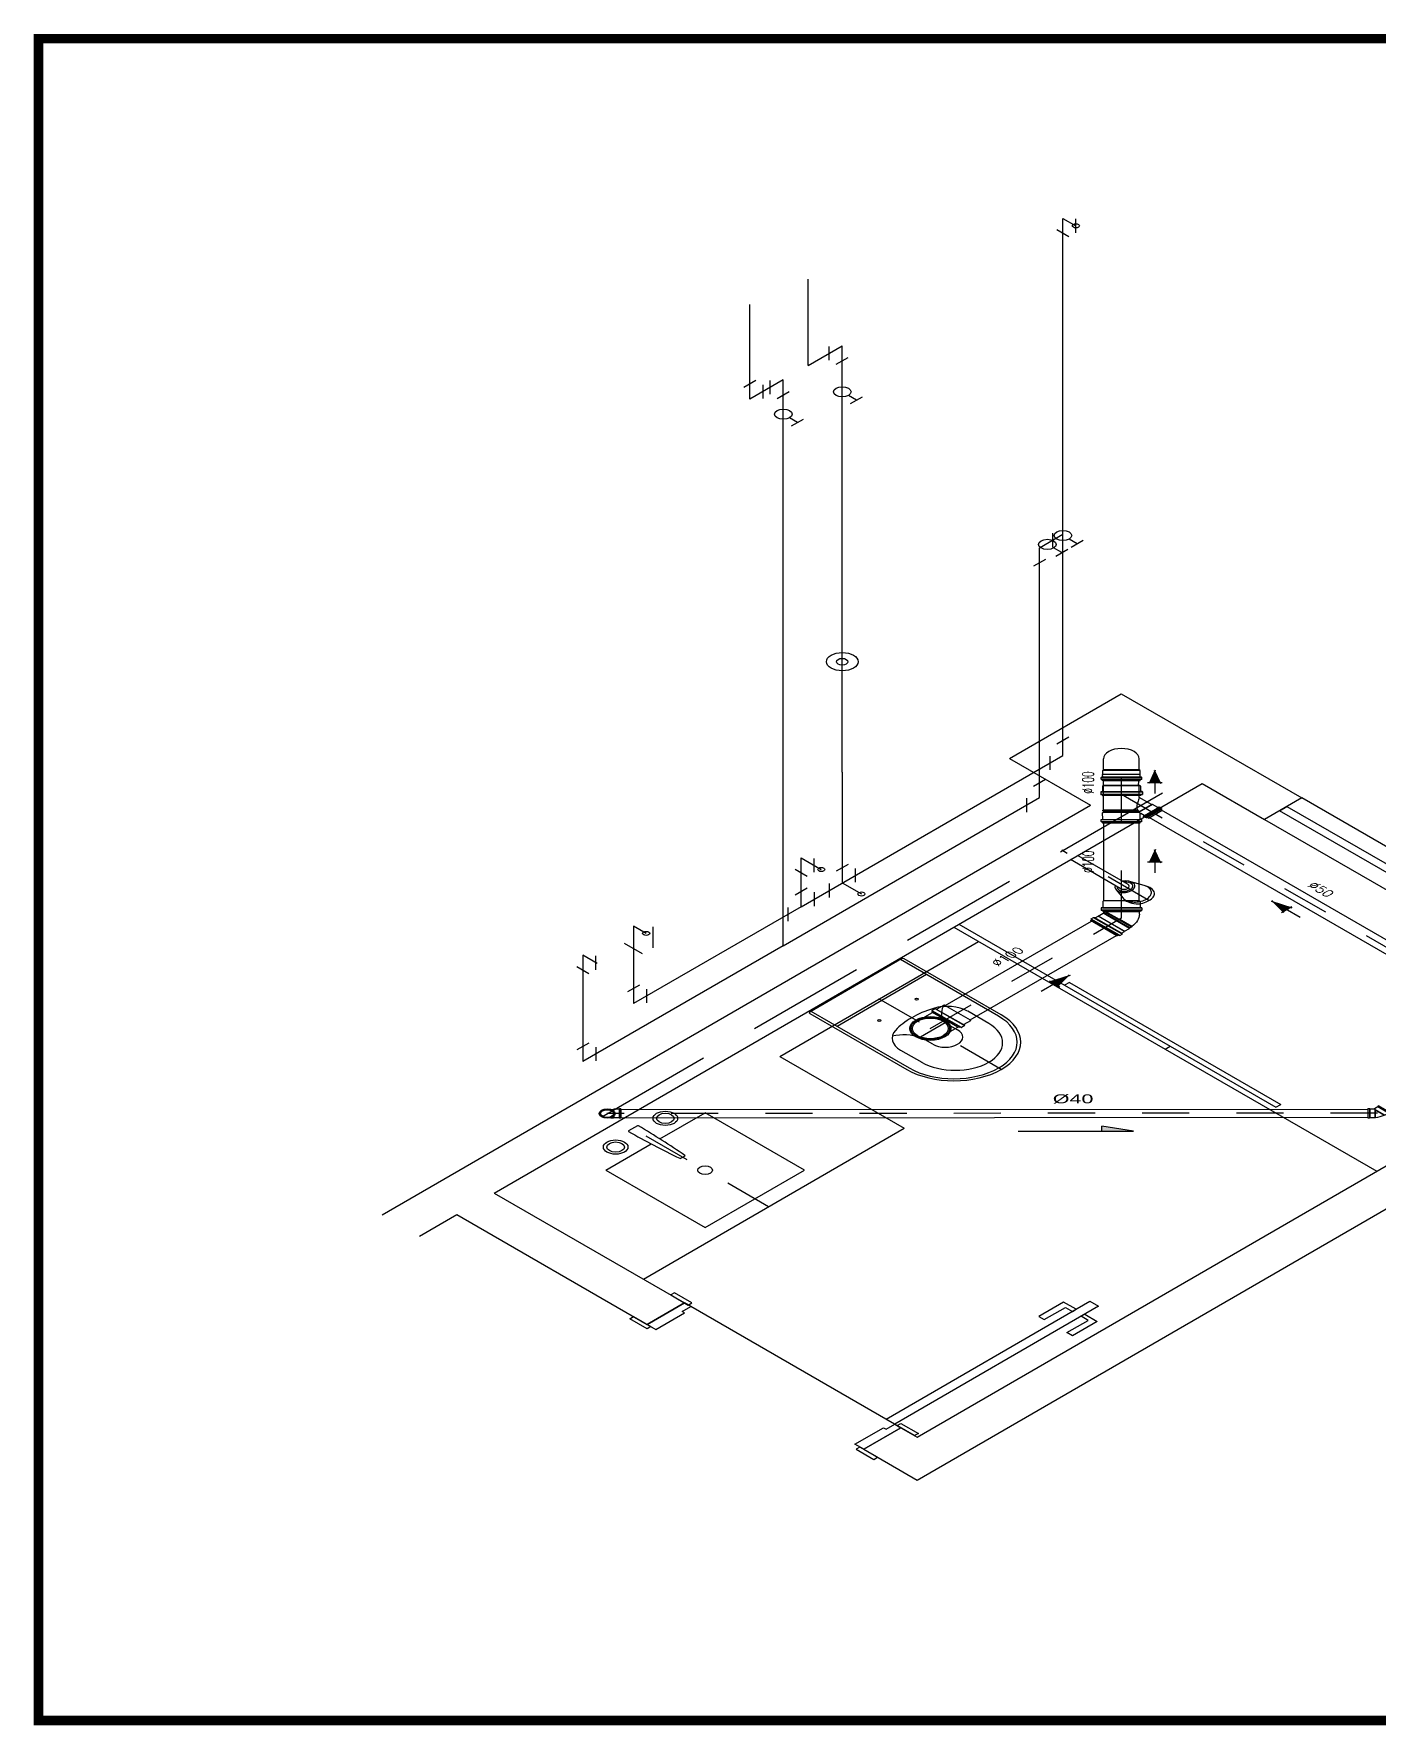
# Model space of a CAD drawing. Header units: millimetres. Extents: x -1312 to 59, y -177 to 623.
# Drawn here: x 9.973 to 12.826, y 10.107 to 13.697 of the extents above; entities that cross this region are included whole.
import ezdxf
from ezdxf.enums import TextEntityAlignment as Align

# ---------------------------------------------------------------- set-up
doc = ezdxf.new("R2010")
doc.units = ezdxf.units.MM
doc.header["$MEASUREMENT"] = 0
doc.linetypes.add('HIDDEN', pattern=[0.375, 0.25, -0.125])
for name, color, linetype in [('ALVENARIA', 7, 'Continuous'), ('CONEXAO_AGUA_UNIFILAR', 140, 'Continuous'), ('CONEXAO_ESGOTO_DETALHADA', 254, 'Continuous'), ('Eixos-1', 252, 'HIDDEN'), ('Finas', 9, 'Continuous'), ('PESO-PECAS', 1, 'Continuous'), ('TABELA_BLOCO', 7, 'Continuous'), ('TEXTO-TUBOS', 7, 'Continuous'), ('TINTERNO', 252, 'Continuous'), ('TUB-ESGOTO', 150, 'Continuous'), ('TUB-água-FRIA', 4, 'Continuous'), ('TUB-água-QUENTE', 1, 'Continuous')]:
    doc.layers.add(name, color=color, linetype=linetype)
doc.styles.get("Standard").update_dxf_attribs({"font": 'arial.ttf'})
doc.styles.add('T80', font='romans.shx', dxfattribs={"height": 8})

# ---------------------------------------------------------------- blocks, each defined once
blk = doc.blocks.new('Seta Fluxo')
at = {"layer": 'TINTERNO'}
blk.add_hatch(color=256, dxfattribs=at).paths.add_polyline_path([(0, 3.7), (0, -3.7), (13.6, 0)])
at = {"layer": 'TEXTO-TUBOS'}
for p, q in [((1.5, 0), (-13.6, 0)), ((15.1, -0.4), (-1.4, 4)), ((15.1, 0.4), (-1.4, -4)), ((0, 5.2), (0, -5.2))]:
    blk.add_line(p, q, dxfattribs=at)
blk = doc.blocks.new('SENTIDO_FLUXO')
for p, q in [((-2.469, 1.25), (4.094, 1.25)), ((4.094, 1.25), (2.281, 1.736)), ((2.281, 1.25), (2.281, 1.736))]:
    blk.add_line(p, q)
for points in [[(2.281, 1.736), (2.281, 1.25), (4.094, 1.25), (2.281, 1.736)], [(2.281, 1.736), (2.281, 1.25), (4.094, 1.25)]]:
    blk.add_solid(points)
blk = doc.blocks.new('AHID_J4540PNN')
for p, q in [((-3.3, 35.6), (-35.6, 3.3)), ((-35.6, 3.3), (-32.7, 0.5)), ((-0.5, 32.7), (-32.7, 0.5)), ((-32.7, 0.5), (-31.3, 0.5)), ((-0.5, 31.3), (-31.3, 0.5)), ((-31.3, 0.5), (-20.7, -10.1)), ((7.5, 18.1), (-20.7, -10.1)), ((-19, -10.1), (6.3, 15.2)), ((-3.3, 35.6), (-0.5, 32.7)), ((-0.5, 32.7), (-0.5, 31.3)), ((-0.5, 31.3), (9, 21.8)), ((6.3, 15.2), (7.5, 18.1)), ((6.3, 15.2), (6.3, -20.6)), ((7.5, 18.1), (9, 21.8)), ((7.5, -21.8), (7.5, 18.1)), ((22.5, 21.8), (9, 21.8)), ((23.5, 22.8), (22.5, 21.8)), ((22.5, -21.8), (22.5, 21.8)), ((23.5, -22.8), (23.5, 22.8)), ((27.5, 22.8), (23.5, 22.8)), ((27.5, 22.8), (27.5, -22.8)), ((-20.7, -10.1), (-19, -10.1)), ((7.5, -21.8), (6.3, -20.6)), ((22.5, -21.8), (7.5, -21.8)), ((23.5, -22.8), (22.5, -21.8)), ((27.5, -22.8), (23.5, -22.8))]:
    blk.add_line(p, q)
blk.add_arc((15.4, 37.1), 58.4, 233.9327, 261.0673)
blk = doc.blocks.new('AHID_J9040LNN')
for p, q in [((9.8, 20.6), (17.8, 20.6)), ((19, 21.8), (17.8, 20.6)), ((17.8, 20.6), (17.8, 14.3)), ((19, 12.6), (19, 21.8)), ((34, 21.8), (19, 21.8)), ((35, 22.8), (34, 21.8)), ((34, 21.8), (34, -21.8)), ((39, 22.8), (35, 22.8)), ((35, 22.8), (35, -22.8)), ((39, 22.8), (39, -22.8)), ((9.8, -20.6), (17.8, -20.6)), ((17.8, -20.6), (17.8, -14.3)), ((19, -21.8), (17.8, -20.6)), ((19, -12.6), (19, -21.8)), ((34, -21.8), (19, -21.8)), ((35, -22.8), (34, -21.8)), ((39, -22.8), (35, -22.8))]:
    blk.add_line(p, q)
for radius in [22.8, 20, 18.8]:
    blk.add_circle((0, 0), radius)
blk = doc.blocks.new('AHID_J45100PNN')
for p, q in [((13.7, 58.1), (-58.1, -13.7)), ((9.8, 54.2), (9.8, 0)), ((9.9, 54.3), (9.9, 0)), ((12.9, 53.3), (12.9, 0)), ((13, 56), (13, 0)), ((19.1, 52.8), (13.7, 58.1)), ((19.2, -50.8), (19.2, 52.7)), ((21.4, 53), (21.2, 52.8)), ((21.4, -53), (21.4, 53)), ((41.1, 53), (21.4, 53)), ((41.4, 53.2), (41.1, 53)), ((41.1, -53), (41.1, 53)), ((41.4, -53.3), (41.4, 53.2)), ((53.5, 53.2), (41.4, 53.2)), ((54.4, -53.3), (54.4, 53.2)), ((54.7, 56.7), (54.5, 54.2)), ((65.1, 57.6), (55.7, 57.6)), ((55.7, -56.6), (55.7, 56.6)), ((65.1, -56.6), (65.1, 56.6)), ((66.1, 56.9), (66.9, 54)), ((67.1, -53.3), (67.1, 53.2)), ((72.3, 53.2), (67.9, 53.2)), ((72.3, -53.3), (72.3, 53.2)), ((9.8, -50.8), (9.8, 0)), ((13, -50.8), (13, 0)), ((-48.8, -23.1), (-58.1, -13.7)), ((9.9, -52.3), (9.9, 0)), ((12.9, -52.3), (12.9, 0)), ((9.8, -50.8), (9.9, -52.3)), ((12.9, -52.3), (9.9, -52.3)), ((13, -50.8), (12.9, -52.3)), ((19.2, -50.8), (13, -50.8)), ((21.4, -53), (19.2, -50.8)), ((41.1, -53), (21.4, -53)), ((41.4, -53.3), (41.1, -53)), ((53.5, -53.3), (41.4, -53.3)), ((54.7, -56.7), (54.5, -54.2)), ((65.1, -57.6), (55.7, -57.6)), ((66.1, -56.9), (66.9, -54)), ((72.3, -53.3), (67.9, -53.3))]:
    blk.add_line(p, q)
for centre, radius, start, end in [((20.1, 53.8), 1.5, 225, 315), ((53.5, 54.2), 1, 270, 355), ((55.7, 56.6), 1, 90, 175), ((65.1, 56.6), 1, 15, 90), ((67.9, 54.2), 1, 195, 270), ((20.1, 45.8), 97.2, 225, 263.9013), ((53.5, -54.2), 1, 5, 90), ((55.7, -56.6), 1, 185, 270), ((65.1, -56.6), 1, 270, 345), ((67.9, -54.2), 1, 90, 165)]:
    blk.add_arc(centre, radius, start, end)
blk = doc.blocks.new('AHID_CAP100PNN')
for p, q in [((0, -53), (0, 53)), ((3.7, 53), (0, 53)), ((4.7, 54), (4.7, 56.65)), ((4.7, 53), (4.7, -53)), ((17.1, 57.65), (5.7, 57.65)), ((5.7, -56.65), (5.7, 56.65)), ((17.1, -56.65), (17.1, 56.65)), ((18.1, 54), (18.1, 56.65)), ((18.1, 53), (18.1, -53)), ((49.2, 53), (19.1, 53)), ((52.2, -50), (52.2, 50)), ((3.7, -53), (0, -53)), ((4.7, -54), (4.7, -56.65)), ((17.1, -57.65), (5.7, -57.65)), ((18.1, -54), (18.1, -56.65)), ((49.2, -53), (19.1, -53))]:
    blk.add_line(p, q)
for centre, radius, start, end in [((3.7, 54), 1, 270, 0), ((5.7, 56.65), 1, 90, 180), ((17.1, 56.65), 1, 0, 90), ((19.1, 54), 1, 180, 270), ((49.2, 50), 3, 0, 90), ((3.7, -54), 1, 0, 90), ((5.7, -56.65), 1, 180, 270), ((17.1, -56.65), 1, 270, 0), ((19.1, -54), 1, 90, 180), ((49.2, -50), 3, 270, 0)]:
    blk.add_arc(centre, radius, start, end)
blk = doc.blocks.new('AHID_J90100LNR')
for p, q in [((29, 50.8), (59.9, 50.8)), ((59.9, -50.8), (59.9, 50.8)), ((29, -50.8), (59.9, -50.8))]:
    blk.add_line(p, q)
for radius in [58.6, 54.6, 51]:
    blk.add_circle((0, 0), radius)
blk = doc.blocks.new('AHID_CAP100PNR')
for p, q in [((0, -54.1), (0, 54.1)), ((3.85, 54.1), (0, 54.1)), ((4.85, 55.1), (4.85, 58.3)), ((4.85, -54.05), (4.85, 54.05)), ((18.75, 59.3), (5.85, 59.3)), ((5.85, -58.3), (5.85, 58.3)), ((18.75, 58.3), (18.75, -58.3)), ((19.75, 55.05), (19.75, 58.3)), ((19.75, -54.05), (19.75, 54.05)), ((47.3, 54.05), (20.75, 54.05)), ((49.8, -51.55), (49.8, 51.55)), ((3.85, -54.1), (0, -54.1)), ((4.85, -58.3), (4.85, -55.1)), ((18.75, -59.3), (5.85, -59.3)), ((19.75, -58.3), (19.75, -55.05)), ((47.3, -54.05), (20.75, -54.05))]:
    blk.add_line(p, q)
for centre, radius, start, end in [((3.85, 55.1), 1, 270, 0), ((5.85, 58.3), 1, 90, 180), ((18.75, 58.3), 1, 0, 90), ((20.75, 55.05), 1, 180, 270), ((47.3, 51.55), 2.5, 0, 90), ((3.85, -55.1), 1, 0, 90), ((5.85, -58.3), 1, 180, 270), ((18.75, -58.3), 1, 270, 0), ((20.75, -55.05), 1, 90, 180), ((47.3, -51.55), 2.5, 270, 0)]:
    blk.add_arc(centre, radius, start, end)
blk = doc.blocks.new('AHID_JUS10X50PNN')
for p, q in [((78, 50.8), (-44.2, 50.8)), ((-44.2, 50.8), (-44.2, -50.8)), ((78, 50.8), (78.1, 52.3)), ((78, -46.9), (78, 50.8)), ((78.1, -46.9), (78.1, 52.3)), ((81.1, 52.3), (78.1, 52.3)), ((81.1, -47.9), (81.1, 52.3)), ((81.2, 50.8), (81.1, 52.3)), ((81.2, -48), (81.2, 50.8)), ((87.4, 50.8), (81.2, 50.8)), ((89.8, 53.2), (87.4, 50.8)), ((87.4, -50.6), (87.4, 50.8)), ((89.8, -51.8), (89.8, 53.2)), ((121.7, 53.2), (89.8, 53.2)), ((122.6, 53.2), (122.6, -53.3)), ((122.9, 56.7), (122.7, 54.2)), ((133.3, 57.6), (123.9, 57.6)), ((123.9, 56.6), (123.9, -56.7)), ((133.3, 56.6), (133.3, -56.7)), ((134.3, 56.9), (135.1, 54)), ((135.3, 53.2), (135.3, -53.3)), ((140.5, 53.2), (136.1, 53.2)), ((140.5, 53.2), (140.5, -53.3)), ((14.9, -50.8), (-44.2, -50.8)), ((49.6, -85.4), (14.9, -50.8)), ((32.7, -68.5), (32.7, -68.5)), ((85.3, -49.6), (49.6, -85.4)), ((49.6, -88.3), (87.3, -50.5)), ((49.6, -88.3), (49.6, -85.4)), ((64.8, -103.4), (49.6, -88.3)), ((106.9, -63.4), (63.4, -106.9)), ((104.1, -65.4), (65.4, -104.1)), ((113.6, -70.1), (70.1, -113.6)), ((112.6, -73.9), (73.9, -112.6)), ((116.2, -77.5), (77.5, -116.2)), ((103.4, -64.8), (93.6, -55)), ((121.7, -53.3), (94.3, -53.3)), ((106.8, -63.1), (104.8, -64.8)), ((114.4, -69.4), (108.2, -63.2)), ((114.5, -70.6), (113, -73.3)), ((116.2, -77.5), (113.1, -74.5)), ((122.9, -56.7), (122.7, -54.2)), ((133.3, -57.7), (123.9, -57.7)), ((134.3, -56.9), (135.1, -54)), ((140.5, -53.3), (136.1, -53.3)), ((63.1, -106.8), (64.8, -104.8)), ((69.4, -114.4), (63.2, -108.2)), ((70.6, -114.5), (73.3, -113)), ((77.5, -116.2), (74.5, -113.1))]:
    blk.add_line(p, q)
blk.add_lwpolyline([(15.8, -51.2, -0.013476), (38.9, -47.1, -0.106485), (67.2, -44.2, -0.09207), (93.5, -53.8, -0.112954)], format="xyb")
for centre, start, end in [((121.7, 54.2), 270, 355), ((123.9, 56.6), 90, 175), ((133.3, 56.6), 15, 90), ((136.1, 54.2), 195, 270), ((14.9, -51.8), 34.2682, 90), ((94.3, -54.3), 90, 225), ((104.1, -64.1), 225, 310), ((107.4, -63.9), 45, 130), ((113.8, -73.8), 150, 225), ((113.6, -70.1), 330, 45), ((121.7, -54.3), 5, 90), ((123.9, -56.7), 185, 270), ((133.3, -56.7), 270, 345), ((136.1, -54.3), 90, 165), ((63.9, -107.4), 140, 225), ((64.1, -104.1), 320, 45), ((70.1, -113.6), 225, 300), ((73.8, -113.8), 45, 120)]:
    blk.add_arc(centre, 1, start, end)
blk = doc.blocks.new('AHID_J90100FNN')
for p, q in [((54.9, 50.8), (0, 50.8)), ((57.1, 53), (54.9, 50.8)), ((54.9, 50.8), (54.9, -50.8)), ((57.1, 53), (57.1, -53)), ((76.8, 53), (57.1, 53)), ((77.1, 53.2), (76.8, 53)), ((76.8, 53), (76.8, -53)), ((89.2, 53.2), (77.1, 53.2)), ((77.1, 53.2), (77.1, -53.3)), ((90.1, 53.2), (90.1, -53.3)), ((90.4, 56.7), (90.2, 54.2)), ((100.8, 57.7), (91.4, 57.7)), ((91.4, 56.7), (91.4, -56.6)), ((100.8, 56.7), (100.8, -56.6)), ((101.8, 56.9), (102.6, 54)), ((102.8, 53.2), (102.8, -53.3)), ((108, 53.2), (103.6, 53.2)), ((108, 53.2), (108, -53.3)), ((54.9, -50.8), (0, -50.8)), ((57.1, -53), (54.9, -50.8)), ((76.8, -53), (57.1, -53)), ((77.1, -53.3), (76.8, -53)), ((89.2, -53.3), (77.1, -53.3)), ((90.4, -56.7), (90.2, -54.2)), ((100.8, -57.6), (91.4, -57.6)), ((101.8, -56.9), (102.6, -54)), ((108, -53.3), (103.6, -53.3))]:
    blk.add_line(p, q)
for centre, radius, start, end in [((0, 0), 50.8, 90, 270), ((89.2, 54.2), 1, 270, 355), ((91.4, 56.7), 1, 90, 175), ((100.8, 56.7), 1, 15, 90), ((103.6, 54.2), 1, 195, 270), ((89.2, -54.2), 1, 5, 90), ((91.4, -56.6), 1, 185, 270), ((100.8, -56.6), 1, 270, 345), ((103.6, -54.2), 1, 90, 165)]:
    blk.add_arc(centre, radius, start, end)
blk = doc.blocks.new('AHID_C90')
for p, q in [((36.09375, 78.75), (-36.09375, 78.75)), ((78.75, 36.09375), (78.75, -36.09375))]:
    blk.add_line(p, q)
blk = doc.blocks.new('AHID_J90')
for p, q in [((24.0625, 52.5), (-24.0625, 52.5)), ((52.5, 24.0625), (52.5, -24.0625))]:
    blk.add_line(p, q)
blk = doc.blocks.new('AHID_REGPRES')
for p, q in [((24.0625, 57.5), (-24.0625, 57.5)), ((0, 57.5), (0, 25))]:
    blk.add_line(p, q)
blk.add_circle((0, 0), 25)
blk = doc.blocks.new('AHID_TE90')
for p, q in [((-52.5, -24.0625), (-52.5, 24.0625)), ((52.5, -24.0625), (52.5, 24.0625)), ((24.0625, -52.5), (-24.0625, -52.5))]:
    blk.add_line(p, q)
blk = doc.blocks.new('AHID_VALDESCP')
for radius in [45, 16.3]:
    blk.add_circle((0, 0), radius)

msp = doc.modelspace()

# ---------------------------------------------------------------- linework, layer by layer
at = {"layer": 'ALVENARIA', "extrusion": (0, 0.816497, 0.57735)}
for p, q in [((12.0453, 12.1593, -1.5735), (12.2827, 12.2966, -1.7677)), ((12.2827, 12.2966, -1.7677), (12.6658, 12.0757, -1.4554)), ((12.0453, 12.1593, -1.5735), (12.217, 12.0603, -1.4335)), ((10.951, 11.2368, -0.2689), (12.4545, 12.1061, -1.4983)), ((12.4545, 12.1061, -1.4983), (12.5866, 12.03, -1.3907)), ((12.6658, 12.0757, -1.4554), (12.5866, 12.03, -1.3907)), ((10.7135, 11.1909, -0.2041), (12.217, 12.0603, -1.4335)), ((11.8492, 10.719, 0.4634), (13.3527, 11.5883, -0.7661)), ((11.8493, 10.6275, 0.5927), (13.432, 11.5426, -0.7015)), ((10.951, 11.2368, -0.2689), (11.3552, 11.0037, 0.0607)), ((10.7927, 11.1452, -0.1394), (10.8718, 11.191, -0.2042)), ((10.8718, 11.191, -0.2042), (11.276, 10.958, 0.1254)), ((11.276, 10.958, 0.1254), (11.3552, 11.0037, 0.0607)), ((11.7357, 10.693, 0.5001), (11.8148, 10.7388, 0.4354)), ((11.8148, 10.7388, 0.4354), (11.8492, 10.719, 0.4634)), ((11.7357, 10.693, 0.5001), (11.8493, 10.6275, 0.5927))]:
    msp.add_line(p, q, dxfattribs=at)
at = {"layer": 'Eixos-1', "extrusion": (0, 0.816497, 0.57735)}
msp.add_line((11.1793, 11.3986, -0.4977), (12.4698, 12.1436, -1.5513), dxfattribs=at)
at = {"layer": 'Eixos-1', "ltscale": 0.3, "extrusion": (0, 0.816497, 0.57735)}
for p, q in [((12.2833, 11.8211, -1.0952), (12.2829, 12.1594, -1.5737)), ((12.283, 12.0832, -1.4659), (13.1415, 11.5882, -0.7659)), ((12.3413, 11.8577, -1.147), (12.1564, 11.9643, -1.2977)), ((11.8771, 11.5862, -0.763), (12.2833, 11.8211, -1.0952)), ((12.0277, 11.4993, -0.6402), (11.6895, 11.6943, -0.9159)), ((12.827, 11.4064, -0.5087), (11.1903, 11.4057, -0.5077)), ((11.5338, 11.2077, -0.2277), (11.1903, 11.4057, -0.5077))]:
    msp.add_line(p, q, dxfattribs=at)
at = {"layer": 'Finas', "extrusion": (0, 0.816497, 0.57735)}
for p, q in [((13.2998, 11.7102, -0.9385), (12.6658, 12.0757, -1.4554)), ((12.5866, 12.03, -1.3907), (13.2206, 11.6645, -0.8738)), ((12.6183, 12.0483, -1.4165), (12.6341, 12.0574, -1.4295)), ((13.2523, 11.6828, -0.8996), (12.6183, 12.0483, -1.4165)), ((12.6341, 12.0574, -1.4295), (13.2681, 11.6919, -0.9126)), ((12.1907, 11.9536, -1.2827), (12.2964, 11.8927, -1.1965)), ((12.2806, 11.8835, -1.1836), (12.1749, 11.9445, -1.2697)), ((12.3313, 11.8896, -1.1921), (12.3027, 11.8975, -1.2033)), ((12.2723, 11.8799, -1.1785), (12.286, 11.8634, -1.1551)), ((11.927, 11.8011, -1.067), (12.3761, 11.5422, -0.7008)), ((11.9375, 11.8072, -1.0756), (12.3866, 11.5483, -0.7094)), ((11.5578, 11.5266, -0.6788), (11.9798, 11.7706, -1.0239)), ((11.8162, 11.7339, -0.972), (11.621, 11.6211, -0.8124)), ((12.0223, 11.6121, -0.7997), (11.8136, 11.7324, -0.9698)), ((12.0276, 11.6152, -0.804), (11.8215, 11.734, -0.972)), ((11.8691, 11.7004, -0.9246), (11.6792, 11.5906, -0.7693)), ((12.1726, 11.6838, -0.9011), (12.1621, 11.6777, -0.8925)), ((12.1621, 11.6777, -0.8925), (12.6112, 11.4188, -0.5264)), ((12.1726, 11.6838, -0.9011), (12.6217, 11.4249, -0.535)), ((11.621, 11.618, -0.8081), (11.8271, 11.4992, -0.6401)), ((11.6237, 11.6226, -0.8145), (11.8324, 11.5023, -0.6444)), ((11.9088, 11.5983, -0.7802), (11.856, 11.5678, -0.7371)), ((11.9088, 11.5983, -0.7802), (11.9352, 11.5831, -0.7587)), ((12.0012, 11.5969, -0.7781), (11.9565, 11.6227, -0.8146)), ((11.8825, 11.5526, -0.7156), (11.856, 11.5678, -0.7371)), ((11.5578, 11.5266, -0.6788), (11.8219, 11.3743, -0.4634)), ((11.814, 11.5403, -0.6981), (11.8588, 11.5145, -0.6617)), ((12.3761, 11.5422, -0.7008), (12.3866, 11.5483, -0.7094)), ((12.3761, 11.5422, -0.7008), (12.8252, 11.2833, -0.3347)), ((11.8271, 11.4992, -0.6401), (11.8271, 11.4992, -0.6401)), ((12.6112, 11.4188, -0.5264), (12.6217, 11.4249, -0.535)), ((11.2554, 11.3796, -0.4709), (11.2364, 11.3687, -0.4554)), ((11.3029, 11.3518, -0.4315), (11.3989, 11.4073, -0.51)), ((11.6102, 11.2854, -0.3377), (11.3989, 11.4073, -0.51)), ((11.268, 11.054, -0.0104), (11.8219, 11.3743, -0.4634)), ((11.1879, 11.2853, -0.3375), (11.2847, 11.3413, -0.4167)), ((11.3472, 11.3107, -0.3735), (11.3515, 11.3132, -0.377)), ((11.3515, 11.3132, -0.377), (11.3559, 11.3157, -0.3805)), ((11.1879, 11.2853, -0.3375), (11.3992, 11.1634, -0.1652)), ((11.3992, 11.1634, -0.1652), (11.6102, 11.2854, -0.3377)), ((11.334, 11.0251, 0.0305), (11.3261, 11.0205, 0.037)), ((11.3261, 11.0205, 0.037), (11.3631, 10.9992, 0.0671)), ((11.371, 11.0037, 0.0607), (11.334, 11.0251, 0.0305)), ((11.3552, 11.0037, 0.0607), (11.276, 10.958, 0.1254)), ((11.3499, 10.9855, 0.0865), (11.3684, 10.9961, 0.0714)), ((11.3552, 10.9824, 0.0908), (11.3499, 10.9855, 0.0865)), ((11.3684, 10.9961, 0.0714), (11.3552, 11.0037, 0.0607)), ((11.8148, 10.7388, 0.4354), (11.3552, 11.0037, 0.0607)), ((11.3631, 10.9992, 0.0671), (11.371, 11.0037, 0.0607)), ((11.7831, 10.757, 0.4096), (12.2157, 11.0072, 0.0558)), ((12.2342, 10.9965, 0.0709), (11.8016, 10.7464, 0.4246)), ((12.1603, 11.0056, 0.058), (12.1075, 10.9751, 0.1012)), ((12.1192, 10.9684, 0.1106), (12.164, 10.9943, 0.074)), ((12.1867, 10.9904, 0.0796), (12.1603, 11.0056, 0.058)), ((12.164, 10.9943, 0.074), (12.1788, 10.9858, 0.086)), ((12.1788, 10.9858, 0.086), (12.1867, 10.9904, 0.0796)), ((12.2157, 11.0072, 0.0558), (12.2342, 10.9965, 0.0709)), ((11.2391, 10.9702, 0.1082), (11.247, 10.9747, 0.1017)), ((11.276, 10.9488, 0.1383), (11.2391, 10.9702, 0.1082)), ((11.247, 10.9747, 0.1017), (11.284, 10.9534, 0.1318)), ((11.276, 10.958, 0.1254), (11.2945, 10.9473, 0.1404)), ((11.284, 10.9534, 0.1318), (11.276, 10.9488, 0.1383)), ((11.2945, 10.9473, 0.1404), (11.3552, 10.9824, 0.0908)), ((12.1075, 10.9751, 0.1012), (12.1192, 10.9684, 0.1106)), ((12.1673, 10.9407, 0.1498), (12.2121, 10.9666, 0.1132)), ((12.2316, 10.9645, 0.1162), (12.1789, 10.934, 0.1593)), ((12.1973, 10.9752, 0.1011), (12.2052, 10.9797, 0.0946)), ((12.2121, 10.9666, 0.1132), (12.1973, 10.9752, 0.1011)), ((12.2052, 10.9797, 0.0946), (12.2316, 10.9645, 0.1162)), ((12.1789, 10.934, 0.1593), (12.1673, 10.9407, 0.1498)), ((11.7172, 10.7037, 0.485), (11.7779, 10.7387, 0.4354)), ((11.8148, 10.7388, 0.4354), (11.7357, 10.693, 0.5001)), ((11.7779, 10.7387, 0.4354), (11.7832, 10.7357, 0.4397)), ((11.8016, 10.7464, 0.4246), (11.7831, 10.757, 0.4096)), ((11.7832, 10.7357, 0.4397), (11.8016, 10.7464, 0.4246)), ((11.8016, 10.7464, 0.4246), (11.8148, 10.7388, 0.4354)), ((11.8069, 10.7433, 0.429), (11.8148, 10.7479, 0.4225)), ((11.8439, 10.722, 0.4591), (11.8069, 10.7433, 0.429)), ((11.8148, 10.7479, 0.4225), (11.8518, 10.7266, 0.4526)), ((11.7357, 10.693, 0.5001), (11.7172, 10.7037, 0.485)), ((11.7278, 10.6976, 0.4937), (11.7199, 10.693, 0.5001)), ((11.7648, 10.6762, 0.5238), (11.7278, 10.6976, 0.4937)), ((11.8518, 10.7266, 0.4526), (11.8439, 10.722, 0.4591)), ((11.7199, 10.693, 0.5001), (11.7569, 10.6717, 0.5303)), ((11.7569, 10.6717, 0.5303), (11.7648, 10.6762, 0.5238))]:
    msp.add_line(p, q, dxfattribs=at)
for centre, radius in [((-11.848, -7.4204, 9.0195), 0.00373), ((-11.7689, -7.3412, 9.0195), 0.00373), ((-11.3145, -6.982, 9.0195), 0.0261), ((-11.3145, -6.982, 9.0195), 0.0187), ((-11.209, -6.8764, 9.0195), 0.0261), ((-11.209, -6.8764, 9.0195), 0.0187), ((-11.399, -6.7912, 9.0195), 0.0158)]:
    msp.add_circle(centre, radius, dxfattribs=at)
for centre, radius, start, end in [((-12.2915, -7.8324, 9.0195), 0.0223, 345.4518, 53.1367), ((-12.2915, -7.8324, 9.0195), 0.0178, 354.3379, 52.4997), ((-12.2885, -7.8353, 9.0195), 0.0112, 45.043, 225.043), ((-12.2914, -7.8323, 9.0195), 0.0223, 216.9493, 284.6342), ((-12.2914, -7.8323, 9.0195), 0.0178, 217.5863, 275.7481), ((-12.2854, -7.8384, 9.0195), 0.0223, 135.043, 154.0865), ((-12.2854, -7.8384, 9.0195), 0.0268, 135.043, 154.0865), ((-12.2959, -7.8374, 9.0195), 0.0112, 198.613, 211.0604), ((-12.2892, -7.8365, 9.0195), 0.0181, 154.0865, 174.8486), ((-12.2925, -7.8362, 9.0195), 0.0148, 174.8486, 198.613), ((-12.2959, -7.8374, 9.0195), 0.0156, 198.613, 212.0216), ((-12.2892, -7.8365, 9.0195), 0.0226, 154.0865, 174.8486), ((-12.2925, -7.8362, 9.0195), 0.0193, 174.8486, 198.613), ((-12.3198, -7.8138, 9.0195), 0.0266, 225.043, 244.4924), ((-12.3185, -7.8052, 9.0195), 0.0351, 187.1996, 248.6395), ((-12.3198, -7.8138, 9.0195), 0.0266, 200.0579, 225.043), ((-12.2864, -7.8278, 9.0195), 0.0156, 58.0644, 71.473), ((-12.2864, -7.8278, 9.0195), 0.0112, 59.0255, 71.473), ((-12.2875, -7.8313, 9.0195), 0.0193, 71.473, 95.2374), ((-12.2875, -7.8313, 9.0195), 0.0148, 71.473, 95.2374), ((-12.31, -7.804, 9.0195), 0.0266, 25.5936, 45.043), ((-12.3186, -7.8053, 9.0195), 0.0351, 21.4465, 82.8864), ((-12.2872, -7.8346, 9.0195), 0.0181, 95.2374, 115.9995), ((-12.2872, -7.8346, 9.0195), 0.0226, 95.2374, 115.9995), ((-12.31, -7.804, 9.0195), 0.0266, 45.043, 70.0281), ((-12.2854, -7.8384, 9.0195), 0.0223, 115.9995, 135.043), ((-12.2854, -7.8384, 9.0195), 0.0268, 115.9995, 135.043), ((-12.3113, -7.8075, 9.0195), 0.0304, 70.0281, 93.4095), ((-12.3111, -7.8107, 9.0195), 0.0336, 93.4095, 114.8298), ((-12.3162, -7.7963, 9.0195), 0.0259, 85.7905, 117.9986), ((-12.3094, -7.8144, 9.0195), 0.0377, 114.8298, 135.043), ((-12.3094, -7.8144, 9.0195), 0.0452, 114.8298, 135.043), ((-12.3094, -7.8144, 9.0195), 0.0377, 135.043, 155.2562), ((-12.3094, -7.8144, 9.0195), 0.0452, 135.043, 155.2562), ((-12.3131, -7.8127, 9.0195), 0.0336, 155.2562, 176.6765), ((-12.3163, -7.8125, 9.0195), 0.0304, 176.6765, 200.0579), ((-12.3275, -7.8076, 9.0195), 0.0259, 152.0873, 184.2955), ((-11.8189, -7.5656, 9.0195), 0.00373, 225.043, 315.043), ((-11.9129, -7.3319, 9.0195), 0.0616, 225.043, 298.0785), ((-11.9804, -7.3683, 9.0195), 0.0796, 341.9825, 26.0077), ((-11.6237, -7.3701, 9.0195), 0.00373, 315.043, 45.043), ((-11.9762, -7.2133, 9.0195), 0.1959, 298.0785, 332.0075), ((-11.9273, -7.2621, 9.0195), 0.1419, 45.043, 225.043), ((-11.9273, -7.2621, 9.0195), 0.1344, 45.043, 225.043), ((-11.93, -7.2595, 9.0195), 0.1008, 45.043, 225.043), ((-11.8575, -7.2764, 9.0195), 0.0616, 332.0075, 45.043), ((-11.8212, -7.2089, 9.0195), 0.0796, 244.0783, 288.1035), ((-11.9088, -7.2806, 9.0195), 0.0373, 45.043, 225.043), ((-11.2564, -6.9535, 9.0195), 0.00149, 224.1533, 315.043), ((-9.7309, -5.4724, 9.0195), 2.1277, 220.204, 224.1533), ((-11.2375, -6.9345, 9.0195), 0.00149, 315.043, 45.9327), ((-12.7162, -8.4622, 9.0195), 2.1277, 45.9327, 49.882), ((-11.3462, -6.8363, 9.0195), 0.00149, 49.882, 135.043), ((-11.3548, -6.8449, 9.0195), 0.00149, 135.043, 220.204)]:
    msp.add_arc(centre, radius, start, end, dxfattribs=at)
at = {"layer": 'PESO-PECAS', "extrusion": (0, 0.816497, 0.57735)}
for centre in [(-12.1863, -7.9396, 10.6622), (-11.6456, -7.3686, 9.3929), (-11.7308, -7.4582, 9.2659), (-11.2738, -7.0283, 9.4675)]:
    msp.add_circle(centre, 0.00747, dxfattribs=at)
at = {"layer": 'TABELA_BLOCO', "const_width": 0.02}
msp.add_lwpolyline([(9.9835, 13.6871), (14.4042, 13.6871), (14.4042, 10.1175), (9.9835, 10.1175)], close=True, dxfattribs=at)
at = {"layer": 'TUB-ESGOTO', "extrusion": (0, 0.816497, 0.57735), "elevation": 9.0195}
for points in [[(-12.2447, -8.2061), (-12.2451, -8.2238)], [(-12.3193, -8.2044), (-12.3197, -8.2222)], [(-12.9713, -7.4595), (-12.342, -8.0878)], [(-12.9976, -7.4859), (-12.3684, -8.1142)], [(-12.2459, -7.7808), (-12.2457, -8.0665)], [(-12.3206, -7.7809), (-12.3204, -8.0666)], [(-11.9089, -7.397), (-12.2197, -7.7066)], [(-11.9616, -7.3441), (-12.2724, -7.6538)], [(-11.2202, -7.0141), (-12.8066, -7.0158)], [(-11.2202, -6.9843), (-12.8067, -6.9859)]]:
    msp.add_lwpolyline(points, dxfattribs=at)
at = {"layer": 'TUB-água-FRIA'}
for p, q in [((12.1586, 12.6349, -0.8236), (12.1586, 13.3055, -0.3494)), ((12.1586, 13.3055, -0.3494), (12.1863, 13.2896, -0.3269)), ((11.6176, 12.9932, 0.0923), (11.6176, 13.1761, 0.2216)), ((11.6176, 12.9932, 0.0923), (11.6901, 13.0351, 0.033)), ((11.6901, 12.3645, -0.4412), (11.6901, 13.0351, 0.033)), ((11.6176, 12.9932, 0.0923), (11.6176, 12.9932, 0.0923)), ((11.6176, 12.9932, 0.0923), (11.6176, 12.9932, 0.0923)), ((12.1586, 12.1655, -1.1555), (12.1586, 12.6349, -0.8236)), ((11.6901, 12.3645, -0.4412), (11.6901, 12.3645, -0.4412)), ((11.6901, 12.3645, -0.4412), (11.6901, 12.3645, -0.4412)), ((11.6901, 12.3645, -0.4412), (11.6901, 12.3645, -0.4412)), ((11.6901, 12.1298, -0.6071), (11.6901, 12.3645, -0.4412)), ((11.6028, 11.8446, -0.7017), (12.1586, 12.1655, -1.1555)), ((11.6901, 12.1298, -0.6071), (11.6901, 11.8951, -0.7731)), ((11.6901, 12.1298, -0.6071), (11.6901, 12.1298, -0.6071)), ((11.6028, 11.8446, -0.7017), (11.6028, 11.9482, -0.6284)), ((11.6028, 11.9482, -0.6284), (11.6456, 11.9235, -0.5935)), ((11.6901, 11.8951, -0.7731), (11.6901, 11.8951, -0.7731)), ((11.6901, 11.8951, -0.7731), (11.6901, 11.8951, -0.7731)), ((11.6901, 11.8951, -0.7731), (11.6901, 11.8951, -0.7731)), ((11.6901, 11.8951, -0.7731), (11.7308, 11.8716, -0.7399)), ((11.6028, 11.8446, -0.7017), (11.2467, 11.639, -0.4109)), ((11.2738, 11.788, -0.2725), (11.2467, 11.8036, -0.2946)), ((11.2467, 11.8036, -0.2946), (11.2467, 11.639, -0.4109))]:
    msp.add_line(p, q, dxfattribs=at)
at = {"layer": 'TUB-água-QUENTE'}
for p, q in [((11.4941, 12.9218, 0.1932), (11.4941, 13.123, 0.3355)), ((11.565, 12.9627, 0.1354), (11.4941, 12.9218, 0.1932)), ((11.565, 11.7617, -0.7139), (11.565, 12.9627, 0.1354)), ((12.1093, 12.6064, -0.7832), (12.1586, 12.6349, -0.8236)), ((12.1093, 12.076, -1.1583), (12.1093, 12.6064, -0.7832)), ((11.565, 11.7617, -0.7139), (12.1093, 12.076, -1.1583)), ((11.565, 11.7617, -0.7139), (11.1391, 11.5159, -0.3661)), ((11.1696, 11.7238, -0.1818), (11.1391, 11.7414, -0.2067)), ((11.1391, 11.7414, -0.2067), (11.1391, 11.5159, -0.3661)), ((11.565, 11.7617, -0.7139), (11.565, 11.7617, -0.7139))]:
    msp.add_line(p, q, dxfattribs=at)

# ---------------------------------------------------------------- block references
at = {"layer": 'CONEXAO_AGUA_UNIFILAR', "extrusion": (-0.707107, -0.408248, 0.57735), "xscale": 0.0007466445523675172, "yscale": 0.0007466445523675172, "zscale": 0.0007466445523675172, "rotation": 314.9999999999998}
for p in [(-5.4436, 9.635, -14.2311), (-4.5461, 8.7375, -13.4451)]:
    msp.add_blockref('AHID_J90', p, dxfattribs=at)
at = {"layer": 'CONEXAO_AGUA_UNIFILAR', "extrusion": (-0.707107, 0.408248, -0.57735)}
for name, p, xscale, yscale, zscale, rotation in [('AHID_J90', (-17.1338, -2.0552, -2.9637), 0.0007466445523675172, 0.0007466445523675172, 0.0007466445523675172, 314.9999999999998), ('AHID_J90', (-17.0085, -1.93, -2.9638), 0.0007466445523675172, 0.0007466445523675172, 0.0007466445523675172, 314.9999999999998), ('AHID_J90', (-16.6149, -3.5109, -2.9638), 0.0007466445523675178, 0.0007466445523675178, 0.0007466445523675178, 45.00000000000006), ('AHID_J90', (-16.5128, -3.5143, -2.9638), 0.0007466445523675178, 0.0007466445523675178, 0.0007466445523675178, 45.00000000000006), ('AHID_TE90', (-16.1465, -3.0425, -2.9637), 0.0007466445523675173, 0.0007466445523675173, 0.0007466445523675173, 225.0000000000001), ('AHID_TE90', (-16.059, -2.955, -2.9637), 0.0007466445523675173, 0.0007466445523675173, 0.0007466445523675173, 225.0000000000001), ('AHID_J90', (-15.703, -2.599, -2.9638), 0.0007466445523675174, 0.0007466445523675174, 0.0007466445523675174, 134.9999999999999), ('AHID_J90', (-15.5426, -2.5442, -2.9638), 0.0007466445523675174, 0.0007466445523675174, 0.0007466445523675174, 134.9999999999999)]:
    msp.add_blockref(name, p, dxfattribs=dict(at, xscale=xscale, yscale=yscale, zscale=zscale, rotation=rotation))
at = {"layer": 'CONEXAO_AGUA_UNIFILAR', "extrusion": (0.707107, -0.408248, 0.57735)}
for p, xscale, yscale, zscale, rotation in [((16.9377, -1.8591, 2.9638), 0.0007466445523675176, 0.0007466445523675176, 0.0007466445523675176, 314.9999999999999), ((16.9721, -3.055, 2.9638), 0.0007466445523675177, 0.0007466445523675177, 0.0007466445523675177, 225)]:
    msp.add_blockref('AHID_J90', p, dxfattribs=dict(at, xscale=xscale, yscale=yscale, zscale=zscale, rotation=rotation))
at = {"layer": 'CONEXAO_AGUA_UNIFILAR', "extrusion": (0, 0.816497, 0.57735)}
for name, p, xscale, yscale, zscale, rotation in [('AHID_REGPRES', (-11.6901, -7.4989, 10.5422), 0.0007466445523675173, 0.0007466445523675173, 0.0007466445523675173, 45.01487875424556), ('AHID_REGPRES', (-11.565, -7.3735, 10.5728), 0.0007466445523675166, 0.0007466445523675166, 0.0007466445523675166, 44.98568978538003), ('AHID_REGPRES', (-12.1587, -7.963, 9.8409), 0.000746644552367517, 0.000746644552367517, 0.000746644552367517, 44.99999999999999), ('AHID_REGPRES', (-12.1258, -7.9302, 9.8409), 0.000746644552367517, 0.000746644552367517, 0.000746644552367517, 44.99999999999999), ('AHID_VALDESCP', (-11.6901, -7.4989, 9.8409), 0.0007466445523675173, 0.0007466445523675173, 0.0007466445523675173, 225)]:
    msp.add_blockref(name, p, dxfattribs=dict(at, xscale=xscale, yscale=yscale, zscale=zscale, rotation=rotation))
at = {"layer": 'CONEXAO_AGUA_UNIFILAR', "extrusion": (0.707107, 0.408248, -0.57735), "xscale": 0.0007466445523675176, "yscale": 0.0007466445523675176, "zscale": 0.0007466445523675176, "rotation": 134.9999999999999}
for name, p in [('AHID_C90', (4.5989, 8.7903, 12.9415)), ('AHID_J90', (4.5988, 8.7903, 12.7893))]:
    msp.add_blockref(name, p, dxfattribs=at)
at = {"layer": 'CONEXAO_ESGOTO_DETALHADA', "extrusion": (0, 0.816497, 0.57735)}
for name, p, xscale, yscale, zscale, rotation in [('AHID_J90100FNN', (-12.2829, -8.3036, 9.0195), 0.0007466445523675173, 0.0007466445523675173, 0.0007466445523675173, 90.04299624481234), ('AHID_CAP100PNR', (-12.2835, -8.1681, 9.0195), 0.0007466445523675173, 0.0007466445523675173, 0.0007466445523675173, 270.1448800938169), ('AHID_JUS10X50PNN', (-12.2827, -8.1726, 9.0195), -0.0007466445523675168, 0.0007466445523675167, 0.0007466445523675172, 270.1286208211034), ('AHID_J45100PNN', (-12.2833, -7.7193, 9.0195), -0.0007466445523675168, 0.0007466445523675172, 0.0007466445523675172, 225.1922166306075), ('AHID_CAP100PNN', (-12.2833, -7.7425, 9.0195), 0.0007466445523675168, 0.0007466445523675168, 0.0007466445523675168, 270.0429962448135), ('AHID_CAP100PNR', (-11.909, -7.3438, 9.0195), 0.0007466445523675173, 0.0007466445523675173, 0.0007466445523675173, 225.3749399647206), ('AHID_J90100LNR', (-11.8772, -7.3124, 9.0195), 0.000746644552367517, 0.000746644552367517, 0.000746644552367517, 225.0429962448199), ('AHID_J9040LNN', (-11.1911, -6.9996, 9.0195), 0.0007466445523675168, 0.0007466445523675168, 0.0007466445523675168, 180.0429962448188), ('AHID_J4540PNN', (-12.827, -7.0009, 9.0195), 0.0007466445523675173, 0.0007466445523675173, 0.0007466445523675173, 225)]:
    msp.add_blockref(name, p, dxfattribs=dict(at, xscale=xscale, yscale=yscale, zscale=zscale, rotation=rotation))
at = {"layer": 'Eixos-1', "extrusion": (0, 0.816497, 0.57735)}
for p, xscale, yscale, zscale, rotation in [((-12.3537, -8.2165, 9.0195), 0.00298657806761657, 0.00298657806761657, 0.00298657806761657, 270.0429962440218), ((-12.3539, -7.9253, 9.0195), 0.00298657806761657, 0.00298657806761657, 0.00298657806761657, 270.0429962440218), ((-12.6336, -7.7498, 9.0195), 0.002986578067616566, 0.002986578067616566, 0.002986578067616566, 315.0429962448173), ((-12.1411, -7.4765, 9.0195), 0.002986578067616566, 0.002986578067616566, 0.002986578067616566, 225.0429962448174)]:
    msp.add_blockref('Seta Fluxo', p, dxfattribs=dict(at, xscale=xscale, yscale=yscale, zscale=zscale, rotation=rotation))
at = {"layer": 'TUB-ESGOTO', "extrusion": (0, 0.816497, 0.57735), "xscale": 0.03733222584520712, "yscale": 0.03733222584520712, "zscale": 0.03733222584520712, "rotation": 180}
msp.add_blockref('SENTIDO_FLUXO', (-12.156, -6.8884, 9.0195), dxfattribs=at)

# ---------------------------------------------------------------- texts
at = {"layer": 'TUB-ESGOTO', "extrusion": (0, 0.816497, 0.57735), "style": 'T80'}
for s, rotation, p in [('%%C100', 270.043, (-12.2122, -8.2164, 9.0195)), ('%%C100', 270.043, (-12.2124, -7.9252, 9.0195)), ('%%C50', 135.043, (-12.7068, -7.8231, 9.0195)), ('%%C100', 225.043, (-12.0409, -7.5765, 9.0195))]:
    msp.add_text(s, height=0.02389, rotation=rotation, dxfattribs=at).set_placement(p, align=Align.MIDDLE_CENTER)
at = {"layer": 'TUB-ESGOTO', "extrusion": (0, 0.816497, 0.57735)}
msp.add_text('%%C40', height=0.03267, rotation=180, dxfattribs=at).set_placement((-12.1372, -7.0373, 9.0195))

doc.saveas('drawing.dxf')
